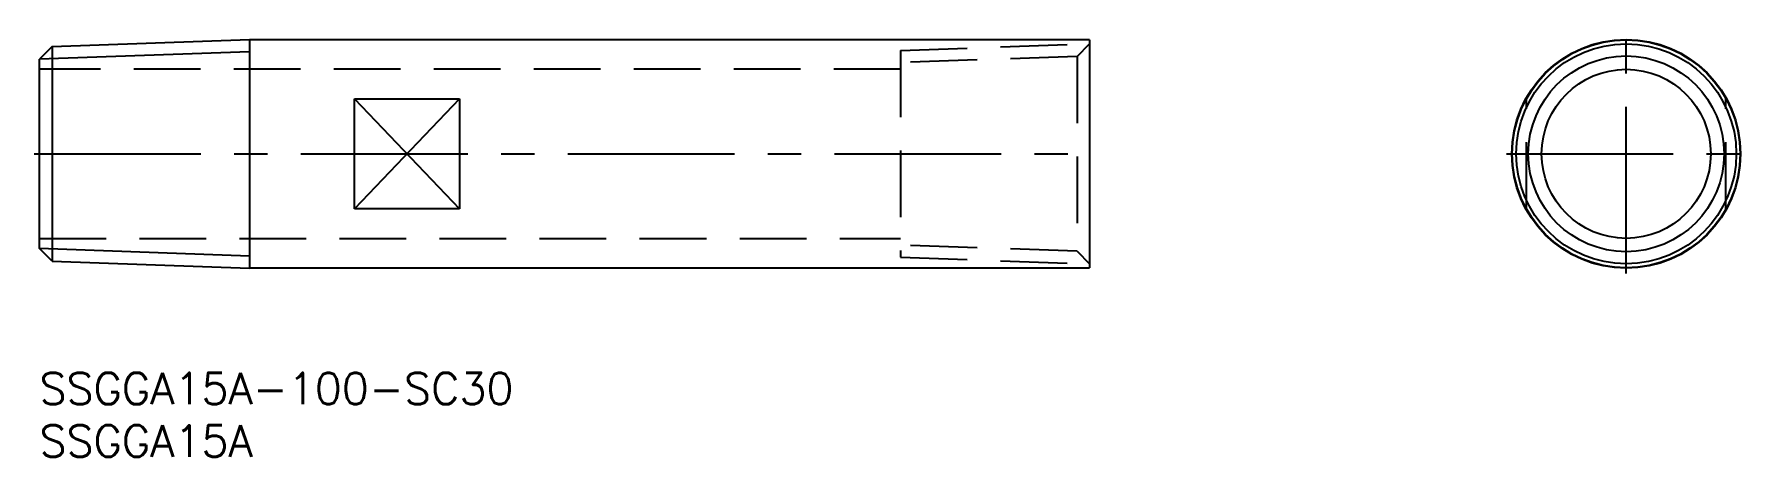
# Model space of a CAD drawing. Extents: x -1 to 162, y -8 to 32.
import ezdxf

# ---------------------------------------------------------------- set-up
doc = ezdxf.new("R2010")
doc.units = 0
doc.header["$LTSCALE"] = 0.5
doc.linetypes.add('CENTER', pattern=[50.8, 31.75, -6.35, 6.35, -6.35])
doc.linetypes.add('DASHED', pattern=[19.05, 12.7, -6.35])
for name, color, linetype in [('MSM_CENTER', 1, 'CENTER'), ('MSM_CONTINUOUS', 7, 'CONTINUOUS'), ('MSM_DASHED', 4, 'DASHED'), ('MSM_NARROW', 5, 'CONTINUOUS'), ('MSM_PART_NUMBER', 7, 'CONTINUOUS')]:
    doc.layers.add(name, color=color, linetype=linetype)
doc.styles.get("Standard").update_dxf_attribs({"font": 'txt.shx', "height": 3, "bigfont": 'bigfont.shx'})

# ---------------------------------------------------------------- blocks, each defined once
blk = doc.blocks.new('*U19')
at = {"layer": 'MSM_PART_NUMBER'}
blk.add_text('SSGGA15A-100-SC30', height=3, dxfattribs=at).set_placement((0, -3))
blk = doc.blocks.new('*U20')
at = {"layer": 'MSM_PART_NUMBER'}
blk.add_text('SSGGA15A', height=3, dxfattribs=at).set_placement((0, -8))

msp = doc.modelspace()

# ---------------------------------------------------------------- linework, layer by layer
at = {"layer": 'MSM_CENTER'}
for p, q in [((151.09, 9.46), (151.09, 32.24)), ((-0.5, 20.85), (100.5, 20.85)), ((139.69, 20.85), (162.48, 20.85))]:
    msp.add_line(p, q, dxfattribs=at)
at = {"layer": 'MSM_CONTINUOUS'}
for p, q in [((1.2, 31.08), (0, 29.88)), ((1.2, 31.08), (20, 31.74)), ((1.2, 31.08), (1.2, 10.62)), ((20, 31.74), (20, 9.96)), ((100, 31.7), (20, 31.7)), ((100, 31.7), (100, 10)), ((0, 11.82), (0, 29.88)), ((30, 15.61), (30, 26.09)), ((30, 26.09), (40, 26.09)), ((40, 26.09), (40, 15.61)), ((40, 15.61), (30, 15.61)), ((1.2, 10.62), (0, 11.82)), ((1.2, 10.62), (20, 9.96)), ((20, 10), (100, 10))]:
    msp.add_line(p, q, dxfattribs=at)
for radius in [10.89, 10.85, 9.32, 8.05]:
    msp.add_circle((151.09, 20.85), radius, dxfattribs=at)
at = {"layer": 'MSM_DASHED'}
for p, q in [((82, 30.7), (100, 31.33)), ((98.8, 30.12), (100, 31.33)), ((82, 30.7), (82, 11)), ((98.8, 30.12), (82, 29.54)), ((98.8, 30.12), (98.8, 11.58)), ((82, 28.9), (0, 28.9)), ((141.59, 15.61), (141.59, 26.09)), ((160.59, 15.61), (160.59, 26.09)), ((0, 12.8), (82, 12.8)), ((98.8, 11.58), (82, 12.16)), ((98.8, 11.58), (100, 10.37)), ((82, 11), (100, 10.37))]:
    msp.add_line(p, q, dxfattribs=at)
at = {"layer": 'MSM_NARROW'}
for p, q in [((20, 30.58), (0, 29.88)), ((30, 26.09), (40, 15.61)), ((40, 26.09), (30, 15.61)), ((20, 11.12), (0, 11.82))]:
    msp.add_line(p, q, dxfattribs=at)
msp.add_circle((151.09, 20.85), 10.48, dxfattribs=at)

# ---------------------------------------------------------------- block references
at = {"layer": 'MSM_CONTINUOUS'}
for name in ['*U19', '*U20']:
    msp.add_blockref(name, (0, 0), dxfattribs=at)

doc.saveas('drawing.dxf')
